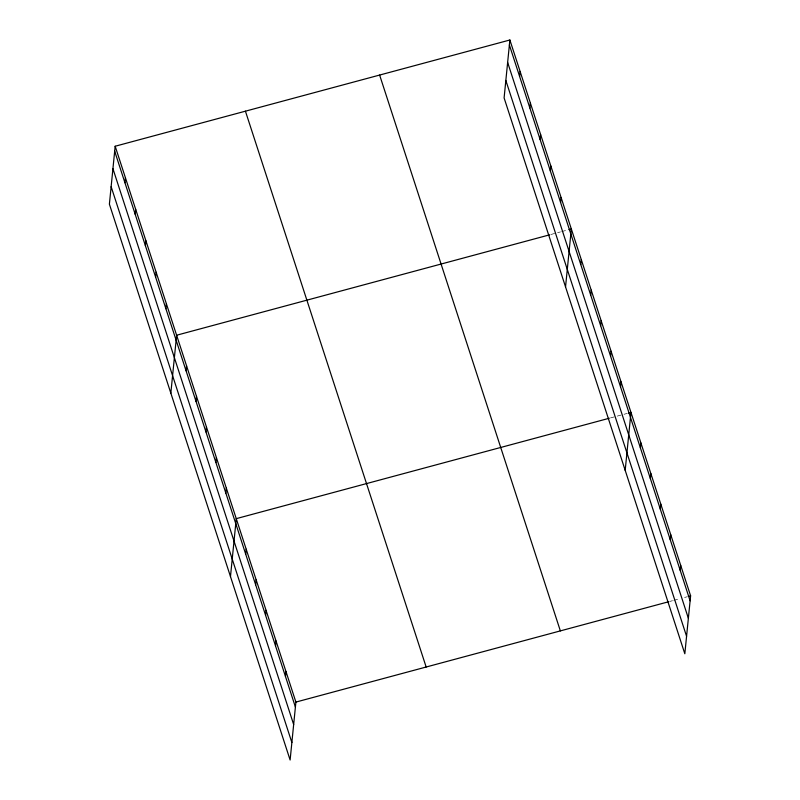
<?xml version="1.0" encoding="UTF-8"?>
<svg xmlns="http://www.w3.org/2000/svg" width="800" height="800" viewBox="0 0 800 800"><rect width="100%" height="100%" fill="white"/><g stroke="black" fill="none" stroke-linecap="round" stroke-linejoin="round"><path stroke-width="0.6" stroke-dasharray="4 3" d="M550.82 234.5L560.47 231.91M561.68 231.58L567.71 229.96M610.46 417.93L627.35 413.38M670.1 601.35L672.52 600.7M673.72 600.38L679.75 598.76M684.58 597.46L686.99 596.81"/><path stroke-width="1.2" d="M115.17 146.24L109.39 204.17L290.12 760L295.9 702.08L115.17 146.24L509.88 40L690.61 595.83L684.83 653.76L504.1 97.92L509.88 40M124.92 182.72L125.42 177.74M135.16 214.21L135.66 209.24M145.4 245.71L145.9 240.73M155.64 277.21L156.14 272.23M165.88 308.71L166.38 303.73M170.84 393.15L176.62 335.23L549.62 234.83M186.07 370.77L186.56 365.8M196.01 401.35L196.5 396.37M205.95 431.92L206.44 426.94M215.89 462.49L216.38 457.51M225.83 493.06L226.32 488.08M230.48 576.57L236.26 518.65L609.26 418.25M245.71 554.2L246.2 549.22M255.65 584.77L256.14 579.79M265.59 615.34L266.08 610.36M275.53 645.91L276.02 640.94M285.47 676.48L285.96 671.51M519.62 76.47L520.12 71.5M529.86 107.97L530.36 102.99M540.1 139.47L540.6 134.49M550.35 170.97L550.84 165.99M560.59 202.46L561.08 197.49M565.54 286.91L571.33 228.98L568.91 229.63M580.77 264.53L581.27 259.55M590.71 295.1L591.21 290.13M600.65 325.67L601.15 320.7M610.59 356.24L611.09 351.27M620.53 386.81L621.03 381.84M625.19 470.33L630.97 412.41L628.55 413.06M640.41 447.96L640.91 442.98M650.35 478.53L650.85 473.55M660.29 509.1L660.79 504.12M670.23 539.67L670.73 534.69M680.17 570.24L680.67 565.26M295.9 702.08L668.9 601.68M688.2 596.48L690.61 595.83M509.38 44.98L690.11 600.81M507.64 62.45L688.37 618.28M505.84 80.45L686.57 636.28M379.63 75.06L560.36 630.89M245.43 111.18L426.16 667.02M114.68 151.22L295.41 707.05M112.93 168.69L293.66 724.53M111.14 186.69L291.87 742.53"/></g></svg>
